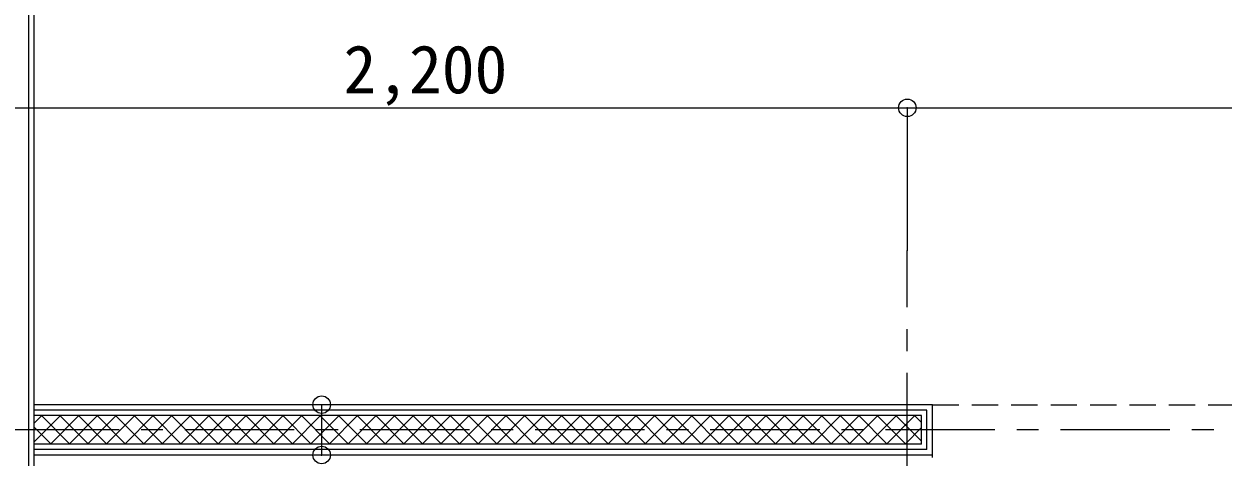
# Model space of a CAD drawing. Units: millimetres at full size, sheet at 1:50. Extents: x -17874 to 19699, y -20565 to 13459.
# Drawn here: x -8610 to -5872, y -1326 to -337 of the extents above; entities that cross this region are included whole.
import ezdxf
from ezdxf.enums import TextEntityAlignment as Align

# ---------------------------------------------------------------- set-up
doc = ezdxf.new("R2010")
doc.units = ezdxf.units.MM
doc.header["$LTSCALE"] = 50
doc.header["$PDMODE"] = 32
doc.header["$PDSIZE"] = 40
doc.linetypes.add('CHAIN1', pattern=[8, 5, -1, 1, -1])
doc.linetypes.add('DASHED1', pattern=[1.8, 1.2, -0.6])
for name, color, linetype, lineweight in [('1-0_表（線_固定）', 4, 'Continuous', 9), ('1-1_表（文字_固定）', 4, 'CHAIN1', 9), ('1-2', 3, 'Continuous', 18), ('1-3', 7, 'Continuous', 13), ('1-4', 4, 'Continuous', 9), ('1-6', 7, 'Continuous', 13), ('1-8', 134, 'Continuous', 5)]:
    doc.layers.add(name, color=color, linetype=linetype, lineweight=lineweight)
doc.styles.add('ＭＳ ゴシック', font='')
doc.styles.get('ＭＳ ゴシック').set_extended_font_data('MS Gothic')

msp = doc.modelspace()

# ---------------------------------------------------------------- linework, layer by layer
at = {"layer": '1-0_表（線_固定）'}
msp.add_line((-6560.57, -1296.81), (-6560.57, -1231.81), dxfattribs=at)
at = {"layer": '1-1_表（文字_固定）'}
for p, q in [((-6593.07, -3384.31), (-6593.07, -854.87)), ((-2793.07, -1264.31), (-14343.07, -1264.31))]:
    msp.add_line(p, q, dxfattribs=at)
at = {"layer": '1-2'}
for p, q in [((-6535.57, -1206.81), (-8587.07, -1206.81)), ((-6535.57, -1327.81), (-6535.57, -1206.81))]:
    msp.add_line(p, q, dxfattribs=at)
at = {"layer": '1-2', "color": 7, "lineweight": 13}
msp.add_line((-7930.53, -1206.81), (-7930.53, -1321.81), dxfattribs=at)
at = {"layer": '1-3', "color": 4, "lineweight": 9}
for p, q in [((-8599.57, -3282.81), (-8599.57, 1665.69)), ((-8587.07, -3270.31), (-8587.07, 1665.69))]:
    msp.add_line(p, q, dxfattribs=at)
at = {"layer": '1-4', "color": 3, "linetype": 'DASHED1', "lineweight": 18}
msp.add_line((-6535.57, -1206.81), (-4850.57, -1206.81), dxfattribs=at)
at = {"layer": '1-6'}
for p, q in [((-8793.07, -528.37), (-6593.07, -528.37)), ((-6593.07, -528.37), (-6593.07, -855.14)), ((-6593.07, -528.37), (-4793.07, -528.37))]:
    msp.add_line(p, q, dxfattribs=at)
at = {"layer": '1-6', "color": 2}
for p in [(-6593.07, -528.37), (-7930.53, -1206.81), (-7930.53, -1321.81)]:
    msp.add_point(p, dxfattribs=at)
at = {"layer": '1-8', "color": 4, "lineweight": 9}
for p, q in [((-6548.07, -1219.31), (-8587.07, -1219.31)), ((-6560.57, -1231.81), (-8587.07, -1231.81)), ((-6548.07, -1309.31), (-6548.07, -1219.31)), ((-6560.57, -1296.81), (-8587.07, -1296.81)), ((-6548.07, -1309.31), (-8587.07, -1309.31)), ((-6535.57, -1321.81), (-8587.07, -1321.81))]:
    msp.add_line(p, q, dxfattribs=at)
at = {"layer": '1-8'}
for p, q in [((-8587.07, -1249.3), (-8569.58, -1231.81)), ((-8587.07, -1291.73), (-8527.16, -1231.81)), ((-8570.68, -1231.81), (-8505.68, -1296.81)), ((-8549.73, -1296.81), (-8484.73, -1231.81)), ((-8528.26, -1231.81), (-8463.26, -1296.81)), ((-8507.3, -1296.81), (-8442.3, -1231.81)), ((-8485.83, -1231.81), (-8420.83, -1296.81)), ((-8464.88, -1296.81), (-8399.88, -1231.81)), ((-8443.41, -1231.81), (-8378.41, -1296.81)), ((-8422.45, -1296.81), (-8357.45, -1231.81)), ((-8400.98, -1231.81), (-8335.98, -1296.81)), ((-8380.03, -1296.81), (-8315.03, -1231.81)), ((-8358.55, -1231.81), (-8293.55, -1296.81)), ((-8337.6, -1296.81), (-8272.6, -1231.81)), ((-8316.13, -1231.81), (-8251.13, -1296.81)), ((-8295.17, -1296.81), (-8230.17, -1231.81)), ((-8273.7, -1231.81), (-8208.7, -1296.81)), ((-8252.75, -1296.81), (-8187.75, -1231.81)), ((-8231.27, -1231.81), (-8166.27, -1296.81)), ((-8210.32, -1296.81), (-8145.32, -1231.81)), ((-8188.85, -1231.81), (-8123.85, -1296.81)), ((-8167.89, -1296.81), (-8102.89, -1231.81)), ((-8146.42, -1231.81), (-8081.42, -1296.81)), ((-8125.47, -1296.81), (-8060.47, -1231.81)), ((-8103.99, -1231.81), (-8038.99, -1296.81)), ((-8083.04, -1296.81), (-8018.04, -1231.81)), ((-8061.57, -1231.81), (-7996.57, -1296.81)), ((-8040.61, -1296.81), (-7975.61, -1231.81)), ((-8019.14, -1231.81), (-7954.14, -1296.81)), ((-7998.19, -1296.81), (-7933.19, -1231.81)), ((-7976.71, -1231.81), (-7911.71, -1296.81)), ((-7955.76, -1296.81), (-7890.76, -1231.81)), ((-7934.29, -1231.81), (-7869.29, -1296.81)), ((-7913.33, -1296.81), (-7848.33, -1231.81)), ((-7891.86, -1231.81), (-7826.86, -1296.81)), ((-7870.91, -1296.81), (-7805.91, -1231.81)), ((-7849.44, -1231.81), (-7784.44, -1296.81)), ((-7828.48, -1296.81), (-7763.48, -1231.81)), ((-7807.01, -1231.81), (-7742.01, -1296.81)), ((-7786.06, -1296.81), (-7721.06, -1231.81)), ((-7764.58, -1231.81), (-7699.58, -1296.81)), ((-7743.63, -1296.81), (-7678.63, -1231.81)), ((-7722.16, -1231.81), (-7657.16, -1296.81)), ((-7701.2, -1296.81), (-7636.2, -1231.81)), ((-7679.73, -1231.81), (-7614.73, -1296.81)), ((-7658.78, -1296.81), (-7593.78, -1231.81)), ((-7637.3, -1231.81), (-7572.3, -1296.81)), ((-7616.35, -1296.81), (-7551.35, -1231.81)), ((-7594.88, -1231.81), (-7529.88, -1296.81)), ((-7573.92, -1296.81), (-7508.92, -1231.81)), ((-7552.45, -1231.81), (-7487.45, -1296.81)), ((-7531.5, -1296.81), (-7466.5, -1231.81)), ((-7510.02, -1231.81), (-7445.02, -1296.81)), ((-7489.07, -1296.81), (-7424.07, -1231.81)), ((-7467.6, -1231.81), (-7402.6, -1296.81)), ((-7446.64, -1296.81), (-7381.64, -1231.81)), ((-7425.17, -1231.81), (-7360.17, -1296.81)), ((-7404.22, -1296.81), (-7339.22, -1231.81)), ((-7382.75, -1231.81), (-7317.75, -1296.81)), ((-7361.79, -1296.81), (-7296.79, -1231.81)), ((-7340.32, -1231.81), (-7275.32, -1296.81)), ((-7319.37, -1296.81), (-7254.37, -1231.81)), ((-7297.89, -1231.81), (-7232.89, -1296.81)), ((-7276.94, -1296.81), (-7211.94, -1231.81)), ((-7255.47, -1231.81), (-7190.47, -1296.81)), ((-7234.51, -1296.81), (-7169.51, -1231.81)), ((-7213.04, -1231.81), (-7148.04, -1296.81)), ((-7192.09, -1296.81), (-7127.09, -1231.81)), ((-7170.61, -1231.81), (-7105.61, -1296.81)), ((-7149.66, -1296.81), (-7084.66, -1231.81)), ((-7128.19, -1231.81), (-7063.19, -1296.81)), ((-7107.23, -1296.81), (-7042.23, -1231.81)), ((-7085.76, -1231.81), (-7020.76, -1296.81)), ((-7064.81, -1296.81), (-6999.81, -1231.81)), ((-7043.33, -1231.81), (-6978.33, -1296.81)), ((-7022.38, -1296.81), (-6957.38, -1231.81)), ((-7000.91, -1231.81), (-6935.91, -1296.81)), ((-6979.95, -1296.81), (-6914.95, -1231.81)), ((-6958.48, -1231.81), (-6893.48, -1296.81)), ((-6937.53, -1296.81), (-6872.53, -1231.81)), ((-6916.05, -1231.81), (-6851.05, -1296.81)), ((-6895.1, -1296.81), (-6830.1, -1231.81)), ((-6873.63, -1231.81), (-6808.63, -1296.81)), ((-6852.67, -1296.81), (-6787.67, -1231.81)), ((-6831.2, -1231.81), (-6766.2, -1296.81)), ((-6810.25, -1296.81), (-6745.25, -1231.81)), ((-6788.78, -1231.81), (-6723.78, -1296.81)), ((-6767.82, -1296.81), (-6702.82, -1231.81)), ((-6746.35, -1231.81), (-6681.35, -1296.81)), ((-6725.4, -1296.81), (-6660.4, -1231.81)), ((-6703.92, -1231.81), (-6638.92, -1296.81)), ((-6682.97, -1296.81), (-6617.97, -1231.81)), ((-6661.5, -1231.81), (-6596.5, -1296.81)), ((-6640.54, -1296.81), (-6575.54, -1231.81)), ((-6619.07, -1231.81), (-6560.57, -1290.3)), ((-6576.64, -1231.81), (-6560.57, -1247.88)), ((-8587.07, -1257.84), (-8548.11, -1296.81)), ((-6598.12, -1296.81), (-6560.57, -1259.27))]:
    msp.add_line(p, q, dxfattribs=at)

# ---------------------------------------------------------------- texts
at = {"layer": '1-6', "style": 'ＭＳ ゴシック'}
msp.add_text('2,200', height=110, dxfattribs=at).set_placement((-7880.57, -528.37), align=Align.BOTTOM_LEFT)

doc.saveas('drawing.dxf')
